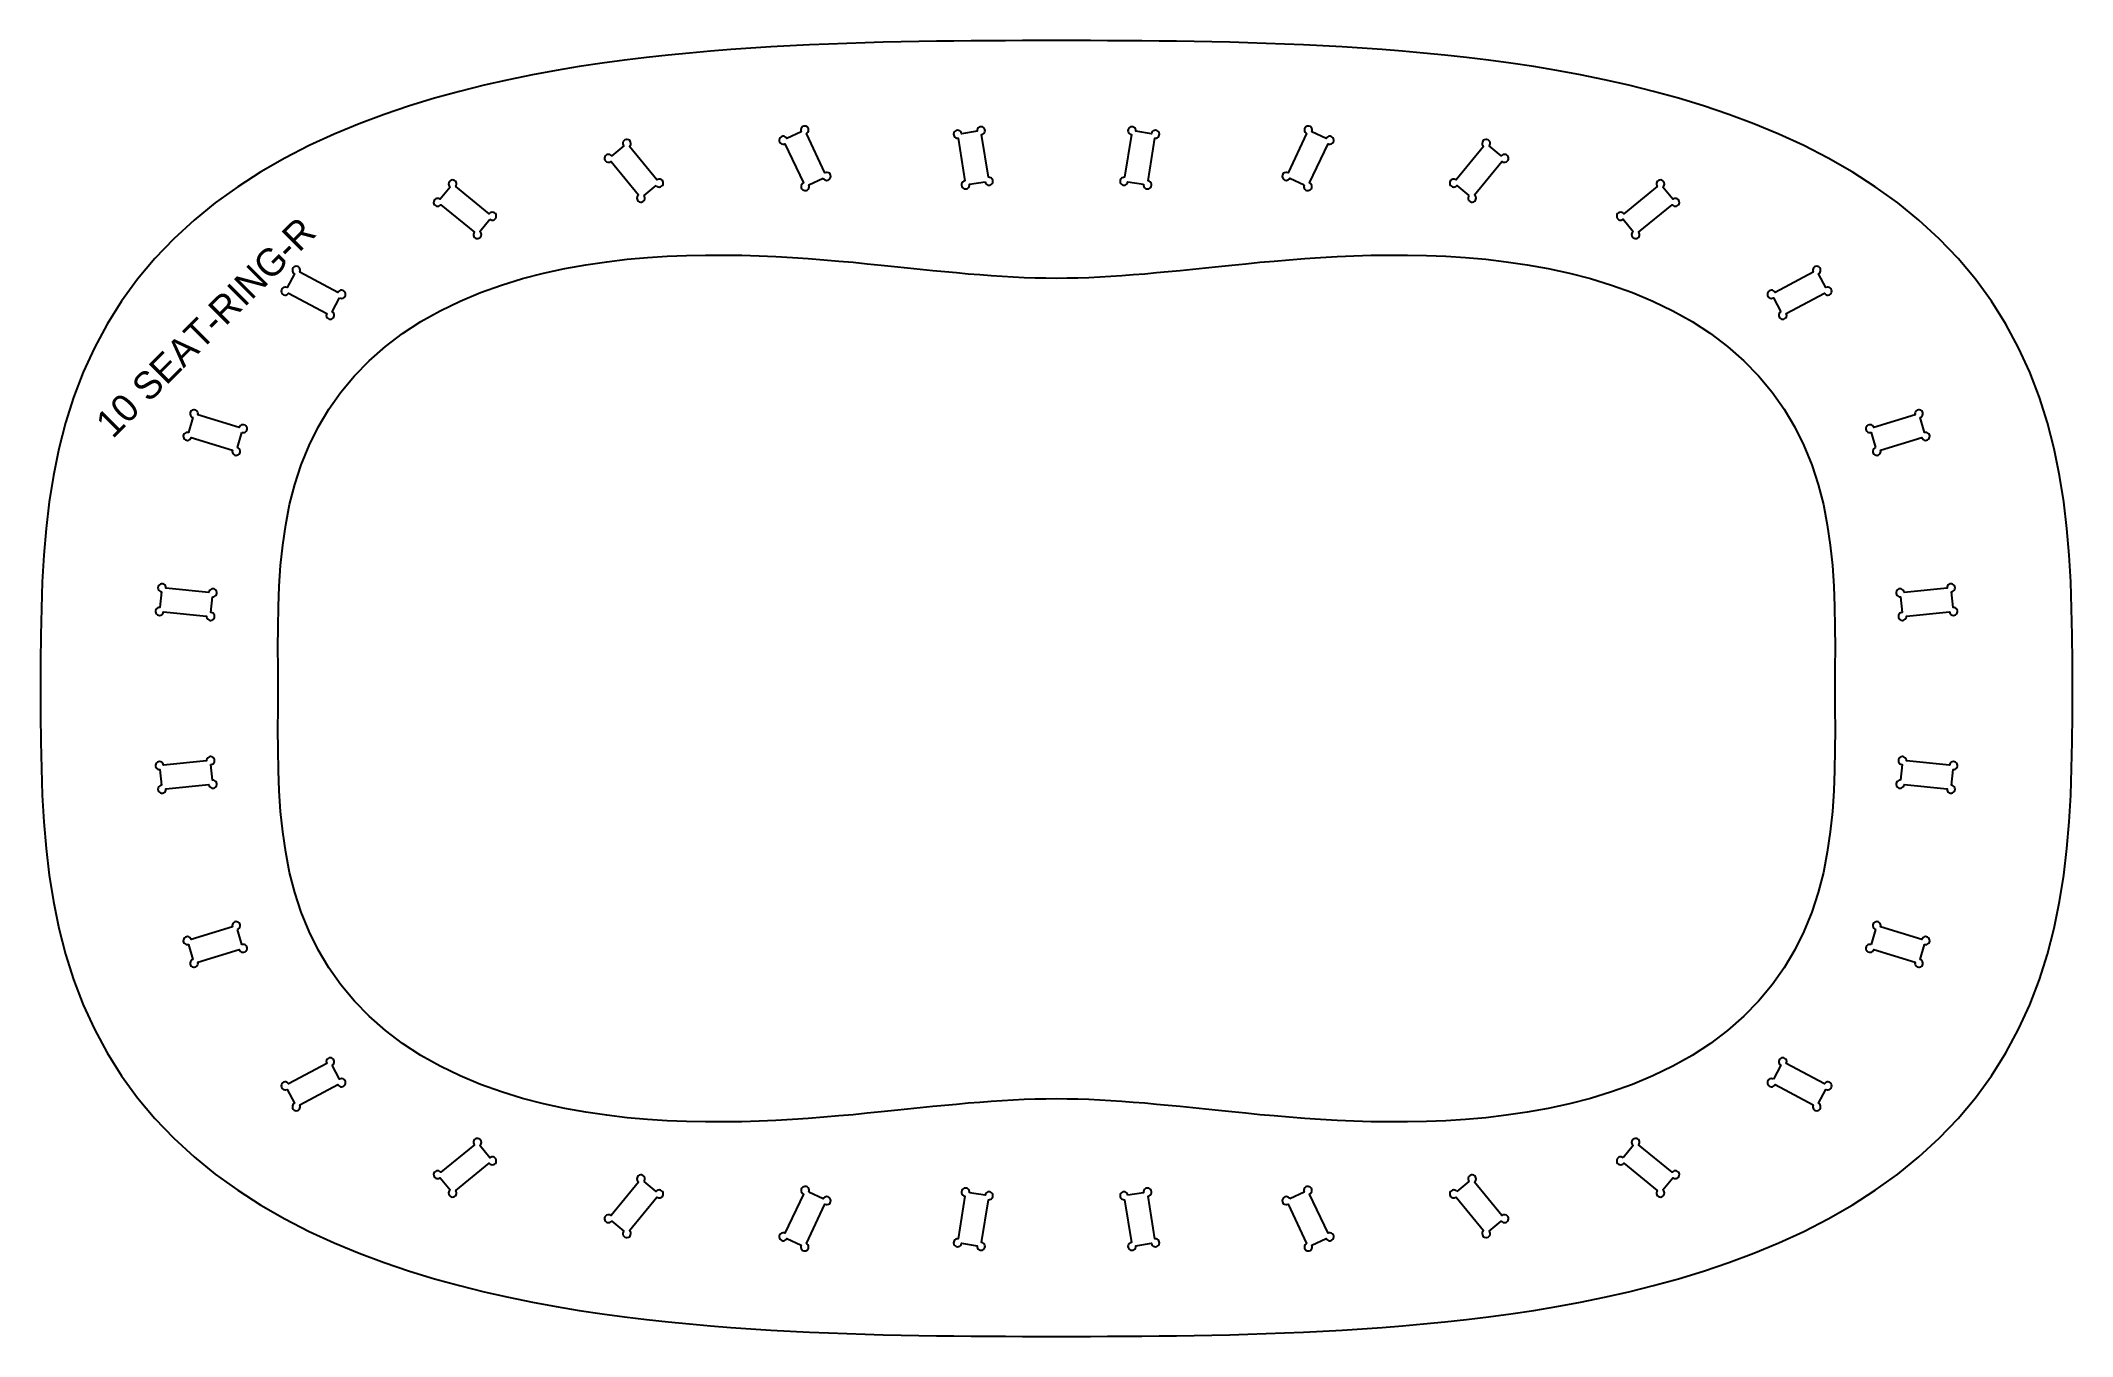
# Model space of a CAD drawing. Header units: millimetres. Extents: x 0 to 1626, y 0 to 1037.
import ezdxf
from ezdxf.enums import TextEntityAlignment as Align

# ---------------------------------------------------------------- set-up
doc = ezdxf.new("R2010")
doc.units = ezdxf.units.MM
doc.layers.add('CUT', color=1, linetype='Continuous')
doc.layers.add('ENGRAVE-LABEL', color=3, linetype='Continuous')

msp = doc.modelspace()

# ---------------------------------------------------------------- linework, layer by layer
at = {"layer": 'CUT'}
for points in [[(1626, 518.5), (1626, 539.8), (1625.8, 561.1), (1625.4, 582.4), (1624.7, 603.8), (1623.5, 625.2), (1621.7, 646.6), (1619.1, 667.9), (1615.8, 689.1), (1611.4, 710.2), (1606.1, 731), (1599.6, 751.5), (1591.9, 771.6), (1583, 791.2), (1572.8, 810.1), (1561.3, 828.4), (1548.5, 846), (1534.5, 862.6), (1519.4, 878.4), (1503.2, 893.3), (1486.2, 907.2), (1468.3, 920), (1449.7, 932), (1430.6, 942.9), (1411, 953), (1391.2, 962.1), (1371.1, 970.5), (1351, 978), (1330.8, 984.8), (1310.8, 990.9), (1290.9, 996.4), (1271.1, 1001.3), (1251.6, 1005.7), (1232.4, 1009.6), (1213.5, 1013.1), (1194.9, 1016.2), (1176.6, 1018.9), (1158.6, 1021.4), (1141, 1023.5), (1123.7, 1025.4), (1106.7, 1027.1), (1090, 1028.6), (1073.6, 1029.9), (1057.5, 1031), (1041.6, 1032), (1026.1, 1032.9), (1010.7, 1033.6), (995.6, 1034.3), (980.8, 1034.8), (966.1, 1035.3), (951.6, 1035.7), (937.2, 1036), (923.1, 1036.3), (909, 1036.5), (895.1, 1036.6), (881.2, 1036.8), (867.5, 1036.9), (853.8, 1036.9), (840.2, 1037), (826.6, 1037), (813, 1037), (799.4, 1037), (785.8, 1037), (772.2, 1036.9), (758.5, 1036.9), (744.8, 1036.8), (730.9, 1036.6), (717, 1036.5), (702.9, 1036.3), (688.8, 1036), (674.4, 1035.7), (659.9, 1035.3), (645.2, 1034.8), (630.4, 1034.3), (615.3, 1033.6), (599.9, 1032.9), (584.4, 1032), (568.5, 1031), (552.4, 1029.9), (536, 1028.6), (519.3, 1027.1), (502.3, 1025.4), (485, 1023.5), (467.4, 1021.4), (449.4, 1018.9), (431.1, 1016.2), (412.5, 1013.1), (393.6, 1009.6), (374.4, 1005.7), (354.9, 1001.3), (335.1, 996.4), (315.2, 990.9), (295.2, 984.8), (275, 978), (254.9, 970.5), (234.8, 962.1), (215, 953), (195.4, 942.9), (176.3, 932), (157.7, 920), (139.8, 907.2), (122.8, 893.3), (106.6, 878.4), (91.5, 862.6), (77.5, 846), (64.7, 828.4), (53.2, 810.1), (43, 791.2), (34.1, 771.6), (26.4, 751.5), (19.9, 731), (14.6, 710.2), (10.2, 689.1), (6.9, 667.9), (4.3, 646.6), (2.5, 625.2), (1.3, 603.8), (0.6, 582.4), (0.2, 561.1), (0, 539.8), (0, 518.5), (0, 497.2), (0.2, 475.9), (0.6, 454.6), (1.3, 433.2), (2.5, 411.8), (4.3, 390.4), (6.9, 369.1), (10.2, 347.9), (14.6, 326.8), (19.9, 306), (26.4, 285.5), (34.1, 265.4), (43, 245.8), (53.2, 226.9), (64.7, 208.6), (77.5, 191), (91.5, 174.4), (106.6, 158.6), (122.8, 143.7), (139.8, 129.8), (157.7, 117), (176.3, 105), (195.4, 94.1), (215, 84), (234.8, 74.9), (254.9, 66.5), (275, 59), (295.2, 52.2), (315.2, 46.1), (335.1, 40.6), (354.9, 35.7), (374.4, 31.3), (393.6, 27.4), (412.5, 23.9), (431.1, 20.8), (449.4, 18.1), (467.4, 15.6), (485, 13.5), (502.3, 11.6), (519.3, 9.9), (536, 8.4), (552.4, 7.1), (568.5, 6), (584.4, 5), (599.9, 4.1), (615.3, 3.4), (630.4, 2.7), (645.2, 2.2), (659.9, 1.7), (674.4, 1.3), (688.8, 1), (702.9, 0.7), (717, 0.5), (730.9, 0.4), (744.8, 0.2), (758.5, 0.1), (772.2, 0.1), (785.8, 0), (799.4, 0), (813, 0), (826.6, 0), (840.2, 0), (853.8, 0.1), (867.5, 0.1), (881.2, 0.2), (895.1, 0.4), (909, 0.5), (923.1, 0.7), (937.2, 1), (951.6, 1.3), (966.1, 1.7), (980.8, 2.2), (995.6, 2.7), (1010.7, 3.4), (1026.1, 4.1), (1041.6, 5), (1057.5, 6), (1073.6, 7.1), (1090, 8.4), (1106.7, 9.9), (1123.7, 11.6), (1141, 13.5), (1158.6, 15.6), (1176.6, 18.1), (1194.9, 20.8), (1213.5, 23.9), (1232.4, 27.4), (1251.6, 31.3), (1271.1, 35.7), (1290.9, 40.6), (1310.8, 46.1), (1330.8, 52.2), (1351, 59), (1371.1, 66.5), (1391.2, 74.9), (1411, 84), (1430.6, 94.1), (1449.7, 105), (1468.3, 117), (1486.2, 129.8), (1503.2, 143.7), (1519.4, 158.6), (1534.5, 174.4), (1548.5, 191), (1561.3, 208.6), (1572.8, 226.9), (1583, 245.8), (1591.9, 265.4), (1599.6, 285.5), (1606.1, 306), (1611.4, 326.8), (1615.8, 347.9), (1619.1, 369.1), (1621.7, 390.4), (1623.5, 411.8), (1624.7, 433.2), (1625.4, 454.6), (1625.8, 475.9), (1626, 497.2)], [(1436, 502.2), (1436.1, 485.8), (1436, 469.5), (1435.7, 453), (1435.1, 436.6), (1434, 420.1), (1432.3, 403.7), (1429.9, 387.4), (1426.7, 371.2), (1422.6, 355.2), (1417.4, 339.5), (1411.2, 324.1), (1403.9, 309.3), (1395.4, 294.9), (1385.7, 281.3), (1374.9, 268.3), (1363, 256.2), (1350.1, 244.8), (1336.3, 234.4), (1321.6, 224.8), (1306.3, 216.2), (1290.3, 208.5), (1274, 201.7), (1257.3, 195.7), (1240.4, 190.5), (1223.5, 186.1), (1206.5, 182.4), (1189.7, 179.4), (1173, 176.9), (1156.5, 175), (1140.4, 173.5), (1124.5, 172.5), (1109, 171.9), (1093.9, 171.6), (1079.2, 171.6), (1064.9, 171.8), (1051, 172.2), (1037.5, 172.8), (1024.4, 173.6), (1011.7, 174.4), (999.3, 175.4), (987.3, 176.4), (975.7, 177.4), (964.4, 178.5), (953.4, 179.6), (942.7, 180.7), (932.2, 181.8), (922.1, 182.9), (912.1, 183.9), (902.4, 184.8), (892.9, 185.7), (883.6, 186.6), (874.4, 187.3), (865.3, 188), (856.4, 188.6), (847.6, 189.1), (838.9, 189.5), (830.2, 189.8), (821.6, 189.9), (813, 190), (804.4, 189.9), (795.8, 189.8), (787.1, 189.5), (778.4, 189.1), (769.6, 188.6), (760.7, 188), (751.6, 187.3), (742.4, 186.6), (733.1, 185.7), (723.6, 184.8), (713.9, 183.9), (703.9, 182.9), (693.8, 181.8), (683.3, 180.7), (672.6, 179.6), (661.6, 178.5), (650.3, 177.4), (638.7, 176.4), (626.7, 175.4), (614.3, 174.4), (601.6, 173.6), (588.5, 172.8), (575, 172.2), (561.1, 171.8), (546.8, 171.6), (532.1, 171.6), (517, 171.9), (501.5, 172.5), (485.6, 173.5), (469.5, 175), (453, 176.9), (436.3, 179.4), (419.5, 182.4), (402.5, 186.1), (385.6, 190.5), (368.7, 195.7), (352, 201.7), (335.7, 208.5), (319.7, 216.2), (304.4, 224.8), (289.7, 234.4), (275.9, 244.8), (263, 256.2), (251.1, 268.3), (240.3, 281.3), (230.6, 294.9), (222.1, 309.3), (214.8, 324.1), (208.6, 339.5), (203.4, 355.2), (199.3, 371.2), (196.1, 387.4), (193.7, 403.7), (192, 420.1), (190.9, 436.6), (190.3, 453), (190, 469.5), (189.9, 485.8), (190, 502.2), (190, 518.5), (190, 534.8), (189.9, 551.2), (190, 567.5), (190.3, 584), (190.9, 600.4), (192, 616.9), (193.7, 633.3), (196.1, 649.6), (199.3, 665.8), (203.4, 681.8), (208.6, 697.5), (214.8, 712.9), (222.1, 727.7), (230.6, 742.1), (240.3, 755.7), (251.1, 768.7), (263, 780.8), (275.9, 792.2), (289.7, 802.6), (304.4, 812.2), (319.7, 820.8), (335.7, 828.5), (352, 835.3), (368.7, 841.3), (385.6, 846.5), (402.5, 850.9), (419.5, 854.6), (436.3, 857.6), (453, 860.1), (469.5, 862), (485.6, 863.5), (501.5, 864.5), (517, 865.1), (532.1, 865.4), (546.8, 865.4), (561.1, 865.2), (575, 864.8), (588.5, 864.2), (601.6, 863.4), (614.3, 862.6), (626.7, 861.6), (638.7, 860.6), (650.3, 859.6), (661.6, 858.5), (672.6, 857.4), (683.3, 856.3), (693.8, 855.2), (703.9, 854.1), (713.9, 853.1), (723.6, 852.2), (733.1, 851.3), (742.4, 850.4), (751.6, 849.7), (760.7, 849), (769.6, 848.4), (778.4, 847.9), (787.1, 847.5), (795.8, 847.2), (804.4, 847.1), (813, 847), (821.6, 847.1), (830.2, 847.2), (838.9, 847.5), (847.6, 847.9), (856.4, 848.4), (865.3, 849), (874.4, 849.7), (883.6, 850.4), (892.9, 851.3), (902.4, 852.2), (912.1, 853.1), (922.1, 854.1), (932.2, 855.2), (942.7, 856.3), (953.4, 857.4), (964.4, 858.5), (975.7, 859.6), (987.3, 860.6), (999.3, 861.6), (1011.7, 862.6), (1024.4, 863.4), (1037.5, 864.2), (1051, 864.8), (1064.9, 865.2), (1079.2, 865.4), (1093.9, 865.4), (1109, 865.1), (1124.5, 864.5), (1140.4, 863.5), (1156.5, 862), (1173, 860.1), (1189.7, 857.6), (1206.5, 854.6), (1223.5, 850.9), (1240.4, 846.5), (1257.3, 841.3), (1274, 835.3), (1290.3, 828.5), (1306.3, 820.8), (1321.6, 812.2), (1336.3, 802.6), (1350.1, 792.2), (1363, 780.8), (1374.9, 768.7), (1385.7, 755.7), (1395.4, 742.1), (1403.9, 727.7), (1411.2, 712.9), (1417.4, 697.5), (1422.6, 681.8), (1426.7, 665.8), (1429.9, 649.6), (1432.3, 633.3), (1434, 616.9), (1435.1, 600.4), (1435.7, 584), (1436, 567.5), (1436.1, 551.2), (1436, 534.8), (1436, 518.5)]]:
    msp.add_lwpolyline(points, close=True, dxfattribs=at)
for points in [[(626.2, 927, 2.414214), (627.7, 931.3), (612.8, 962.6, 2.414214), (608.6, 964.1), (597.2, 958.7, 2.414214), (595.7, 954.4), (610.5, 923.2, 2.414214), (614.8, 921.6)], [(755.8, 924, 2.414214), (758.5, 927.6), (753.1, 961.8, 2.414214), (749.5, 964.5), (737, 962.5, 2.414214), (734.3, 958.9), (739.7, 924.7, 2.414214), (743.4, 922)], [(882.6, 922, 2.414214), (886.3, 924.7), (891.7, 958.9, 2.414214), (889, 962.5), (876.5, 964.5, 2.414214), (872.9, 961.8), (867.5, 927.6, 2.414214), (870.2, 924)], [(1011.2, 921.6, 2.414214), (1015.5, 923.2), (1030.3, 954.4, 2.414214), (1028.8, 958.7), (1017.4, 964.1, 2.414214), (1013.2, 962.6), (998.3, 931.3, 2.414214), (999.8, 927)], [(492.7, 921, 2.414214), (493.1, 925.5), (471.2, 952.3, 2.414214), (466.7, 952.7), (457, 944.8, 2.414214), (456.5, 940.3), (478.4, 913.5, 2.414214), (482.9, 913)], [(1143.1, 913, 2.414214), (1147.6, 913.5), (1169.5, 940.3, 2.414214), (1169, 944.8), (1159.3, 952.7, 2.414214), (1154.8, 952.3), (1132.9, 925.5, 2.414214), (1133.3, 921)], [(359.5, 894, 2.414214), (359, 898.5), (332.2, 920.3, 2.414214), (327.7, 919.8), (319.7, 910.1, 2.414214), (320.2, 905.6), (347.1, 883.8, 2.414214), (351.6, 884.2)], [(1274.4, 884.2, 2.414214), (1278.9, 883.8), (1305.8, 905.6, 2.414214), (1306.3, 910.1), (1298.3, 919.8, 2.414214), (1293.8, 920.3), (1267, 898.5, 2.414214), (1266.5, 894)], [(239.3, 831.1, 2.414214), (237.9, 835.5), (207.4, 851.7, 2.414214), (203.1, 850.4), (197.2, 839.3, 2.414214), (198.5, 835), (229, 818.7, 2.414214), (233.3, 820)], [(1392.7, 820, 2.414214), (1397, 818.7), (1427.5, 835, 2.414214), (1428.8, 839.3), (1422.9, 850.4, 2.414214), (1418.6, 851.7), (1388.1, 835.5, 2.414214), (1386.7, 831.1)], [(161.1, 723.4, 2.414214), (159, 727.4), (125.9, 737.4, 2.414214), (121.9, 735.3), (118.3, 723.3, 2.414214), (120.4, 719.3), (153.5, 709.2, 2.414214), (157.5, 711.3)], [(1468.5, 711.3, 2.414214), (1472.5, 709.2), (1505.6, 719.3, 2.414214), (1507.7, 723.3), (1504.1, 735.3, 2.414214), (1500.1, 737.4), (1467, 727.4, 2.414214), (1464.9, 723.4)], [(137.6, 591.9, 2.414214), (134.7, 595.4), (100.3, 598.8, 2.414214), (96.8, 595.9), (95.5, 583.4, 2.414214), (98.4, 579.9), (132.8, 576.5, 2.414214), (136.3, 579.4)], [(1489.7, 579.4, 2.414214), (1493.2, 576.5), (1527.6, 579.9, 2.414214), (1530.5, 583.4), (1529.2, 595.9, 2.414214), (1525.7, 598.8), (1491.3, 595.4, 2.414214), (1488.4, 591.9)], [(136.3, 457.6, 2.414214), (132.8, 460.5), (98.4, 457.1, 2.414214), (95.5, 453.6), (96.8, 441.1, 2.414214), (100.3, 438.2), (134.7, 441.6, 2.414214), (137.6, 445.1)], [(1488.4, 445.1, 2.414214), (1491.3, 441.6), (1525.7, 438.2, 2.414214), (1529.2, 441.1), (1530.5, 453.6, 2.414214), (1527.6, 457.1), (1493.2, 460.5, 2.414214), (1489.7, 457.6)], [(157.5, 325.7, 2.414214), (153.5, 327.8), (120.4, 317.7, 2.414214), (118.3, 313.7), (121.9, 301.7, 2.414214), (125.9, 299.6), (159, 309.6, 2.414214), (161.1, 313.6)], [(1464.9, 313.6, 2.414214), (1467, 309.6), (1500.1, 299.6, 2.414214), (1504.1, 301.7), (1507.7, 313.7, 2.414214), (1505.6, 317.7), (1472.5, 327.8, 2.414214), (1468.5, 325.7)], [(233.3, 217, 2.414214), (229, 218.3), (198.5, 202, 2.414214), (197.2, 197.7), (203.1, 186.6, 2.414214), (207.4, 185.3), (237.9, 201.5, 2.414214), (239.3, 205.9)], [(1386.7, 205.9, 2.414214), (1388.1, 201.5), (1418.6, 185.3, 2.414214), (1422.9, 186.6), (1428.8, 197.7, 2.414214), (1427.5, 202), (1397, 218.3, 2.414214), (1392.7, 217)], [(351.6, 152.8, 2.414214), (347.1, 153.2), (320.2, 131.4, 2.414214), (319.7, 126.9), (327.7, 117.2, 2.414214), (332.2, 116.7), (359, 138.5, 2.414214), (359.5, 143)], [(1266.5, 143, 2.414214), (1267, 138.5), (1293.8, 116.7, 2.414214), (1298.3, 117.2), (1306.3, 126.9, 2.414214), (1305.8, 131.4), (1278.9, 153.2, 2.414214), (1274.4, 152.8)], [(482.9, 124, 2.414214), (478.4, 123.5), (456.5, 96.7, 2.414214), (457, 92.2), (466.7, 84.3, 2.414214), (471.2, 84.7), (493.1, 111.5, 2.414214), (492.7, 116)], [(614.8, 115.4, 2.414214), (610.5, 113.8), (595.7, 82.6, 2.414214), (597.2, 78.3), (608.6, 72.9, 2.414214), (612.8, 74.4), (627.7, 105.7, 2.414214), (626.2, 110)], [(743.4, 115, 2.414214), (739.7, 112.3), (734.3, 78.1, 2.414214), (737, 74.5), (749.5, 72.5, 2.414214), (753.1, 75.2), (758.5, 109.4, 2.414214), (755.8, 113)], [(870.2, 113, 2.414214), (867.5, 109.4), (872.9, 75.2, 2.414214), (876.5, 72.5), (889, 74.5, 2.414214), (891.7, 78.1), (886.3, 112.3, 2.414214), (882.6, 115)], [(999.8, 110, 2.414214), (998.3, 105.7), (1013.2, 74.4, 2.414214), (1017.4, 72.9), (1028.8, 78.3, 2.414214), (1030.3, 82.6), (1015.5, 113.8, 2.414214), (1011.2, 115.4)], [(1133.3, 116, 2.414214), (1132.9, 111.5), (1154.8, 84.7, 2.414214), (1159.3, 84.3), (1169, 92.2, 2.414214), (1169.5, 96.7), (1147.6, 123.5, 2.414214), (1143.1, 124)]]:
    msp.add_lwpolyline(points, format="xyb", close=True, dxfattribs=at)

# ---------------------------------------------------------------- texts
at = {"layer": 'ENGRAVE-LABEL'}
msp.add_text('10 SEAT-RING-R', height=22, rotation=45, dxfattribs=at).set_placement((132, 807.7), align=Align.MIDDLE_CENTER)

doc.saveas('drawing.dxf')
